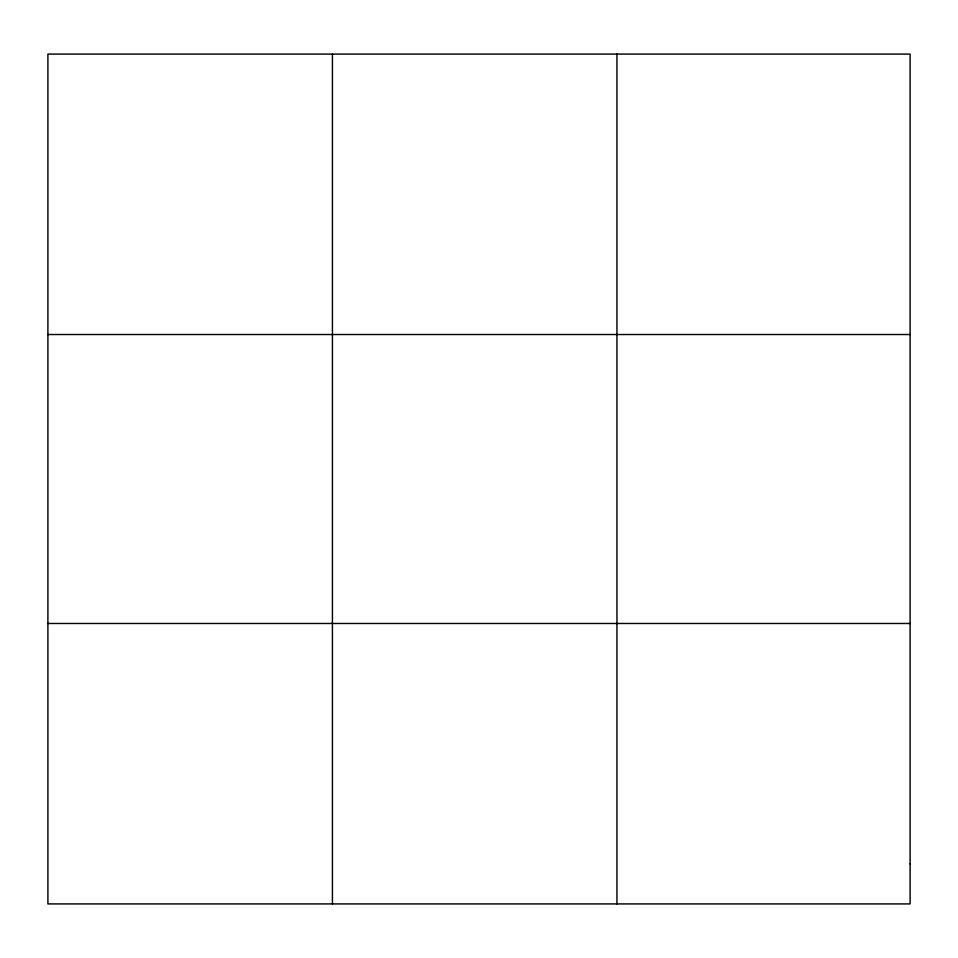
<?xml version="1.0" encoding="UTF-8"?>
<svg xmlns="http://www.w3.org/2000/svg" width="958" height="958" viewBox="0 0 958 958"><rect width="100%" height="100%" fill="white"/><g stroke="black" fill="none" stroke-linecap="round" stroke-linejoin="round"><path stroke-width="1.44" d="M332.426 54.079L332.426 903.921M616.952 54.079L616.952 903.921M47.9 334.522L910.1 334.522M47.9 623.478L910.1 623.478M910.1 863.853L910.1 903.921L47.9 903.921L47.9 54.079L910.1 54.079L910.1 863.853"/></g></svg>
